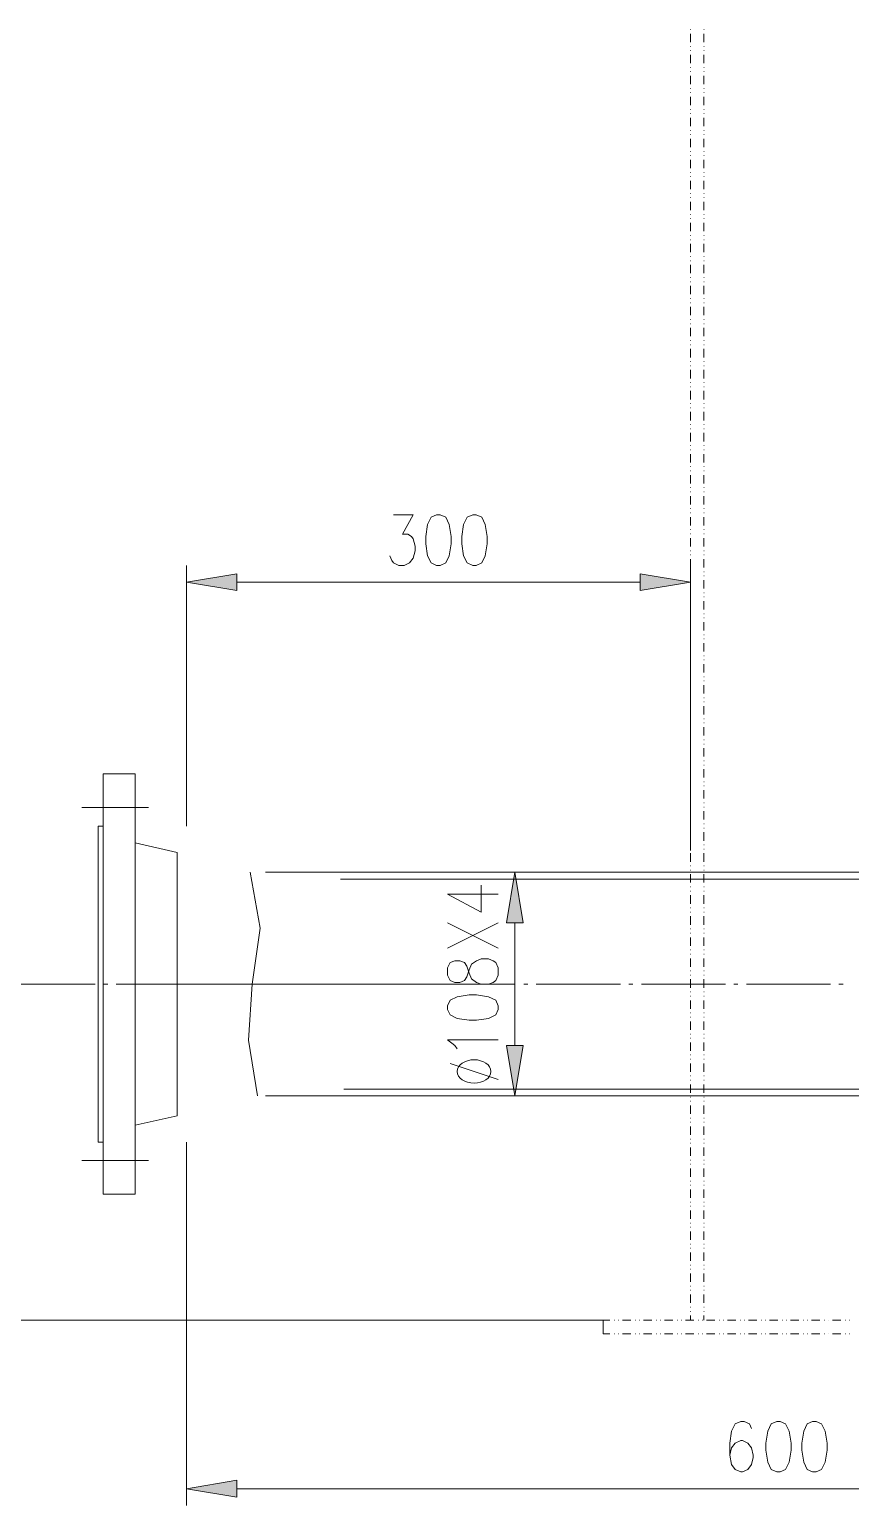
# Model space of a CAD drawing. Header units: millimetres. Extents: x 0 to 829, y 0 to 586.
# Drawn here: x 547.2 to 595.3, y 439.7 to 526.3 of the extents above; entities that cross this region are included whole.
import ezdxf

# ---------------------------------------------------------------- set-up
doc = ezdxf.new("R2010")
doc.units = ezdxf.units.MM

msp = doc.modelspace()

# ---------------------------------------------------------------- hatches: boundary and pattern name
h = msp.add_hatch(color=0)
h.dxf.hatch_style = 2
h.paths.add_polyline_path([(559.329167, 494.37925), (556.372889, 493.888889), (559.329167, 493.395)])
h = msp.add_hatch(color=0)
h.dxf.hatch_style = 2
h.paths.add_polyline_path([(582.9935, 494.37925), (585.949778, 493.888889), (582.9935, 493.395)])
h = msp.add_hatch(color=0)
h.dxf.hatch_style = 2
h.paths.add_polyline_path([(575.15125, 473.911083), (575.645139, 476.870889), (576.139028, 473.911083)])
h = msp.add_hatch(color=0)
h.dxf.hatch_style = 2
h.paths.add_polyline_path([(575.15125, 466.714417), (575.645139, 463.758139), (576.139028, 466.714417)])
h = msp.add_hatch(color=0)
h.dxf.hatch_style = 2
h.paths.add_polyline_path([(559.329167, 441.215639), (556.372889, 440.72175), (559.329167, 440.231389)])

# ---------------------------------------------------------------- linework, layer by layer
at = {"color": 0, "lineweight": 0}
for points in [[(585.949778, 526.298583), (585.967417, 526.298583)], [(586.74, 526.298583), (586.757639, 526.298583)], [(585.949778, 526.051639), (585.949778, 525.55775)], [(586.74, 526.051639), (586.74, 525.55775)], [(585.949778, 525.310806), (585.967417, 525.310806)], [(585.949778, 525.067389), (585.967417, 525.067389)], [(585.949778, 524.820444), (585.949778, 524.326556)], [(586.74, 525.310806), (586.757639, 525.310806)], [(586.74, 525.067389), (586.757639, 525.067389)], [(586.74, 524.820444), (586.74, 524.326556)], [(585.949778, 524.079611), (585.967417, 524.079611)], [(585.949778, 523.832667), (585.967417, 523.832667)], [(586.74, 524.079611), (586.757639, 524.079611)], [(586.74, 523.832667), (586.757639, 523.832667)], [(585.949778, 523.585722), (585.949778, 523.095361)], [(585.949778, 522.848417), (585.967417, 522.848417)], [(586.74, 523.585722), (586.74, 523.095361)], [(586.74, 522.848417), (586.757639, 522.848417)], [(585.949778, 522.601472), (585.967417, 522.601472)], [(585.949778, 522.354528), (585.949778, 521.860639)], [(586.74, 522.601472), (586.757639, 522.601472)], [(586.74, 522.354528), (586.74, 521.860639)], [(585.949778, 521.613694), (585.967417, 521.613694)], [(585.949778, 521.370278), (585.967417, 521.370278)], [(585.949778, 521.123333), (585.949778, 520.629444)], [(586.74, 521.613694), (586.757639, 521.613694)], [(586.74, 521.370278), (586.757639, 521.370278)], [(586.74, 521.123333), (586.74, 520.629444)], [(585.949778, 520.3825), (585.967417, 520.3825)], [(586.74, 520.3825), (586.757639, 520.3825)], [(585.949778, 520.135556), (585.967417, 520.135556)], [(585.949778, 519.888611), (585.949778, 519.39825)], [(586.74, 520.135556), (586.757639, 520.135556)], [(586.74, 519.888611), (586.74, 519.39825)], [(585.949778, 519.151306), (585.967417, 519.151306)], [(585.949778, 518.904361), (585.967417, 518.904361)], [(585.949778, 518.657417), (585.949778, 518.163528)], [(586.74, 519.151306), (586.757639, 519.151306)], [(586.74, 518.904361), (586.757639, 518.904361)], [(586.74, 518.657417), (586.74, 518.163528)], [(585.949778, 517.916583), (585.967417, 517.916583)], [(585.949778, 517.673167), (585.967417, 517.673167)], [(586.74, 517.916583), (586.757639, 517.916583)], [(586.74, 517.673167), (586.757639, 517.673167)], [(585.949778, 517.426222), (585.949778, 516.932333)], [(586.74, 517.426222), (586.74, 516.932333)], [(585.949778, 516.685389), (585.967417, 516.685389)], [(585.949778, 516.438444), (585.967417, 516.438444)], [(585.949778, 516.1915), (585.949778, 515.701139)], [(586.74, 516.685389), (586.757639, 516.685389)], [(586.74, 516.438444), (586.757639, 516.438444)], [(586.74, 516.1915), (586.74, 515.701139)], [(585.949778, 515.454194), (585.967417, 515.454194)], [(585.949778, 515.20725), (585.967417, 515.20725)], [(586.74, 515.454194), (586.757639, 515.454194)], [(586.74, 515.20725), (586.757639, 515.20725)], [(585.949778, 514.960306), (585.949778, 514.466417)], [(585.949778, 514.219472), (585.967417, 514.219472)], [(586.74, 514.960306), (586.74, 514.466417)], [(586.74, 514.219472), (586.757639, 514.219472)], [(585.949778, 513.972528), (585.967417, 513.972528)], [(585.949778, 513.729111), (585.949778, 513.235222)], [(586.74, 513.972528), (586.757639, 513.972528)], [(586.74, 513.729111), (586.74, 513.235222)], [(585.949778, 512.988278), (585.967417, 512.988278)], [(585.949778, 512.741333), (585.967417, 512.741333)], [(585.949778, 512.494389), (585.949778, 512.004028)], [(586.74, 512.988278), (586.757639, 512.988278)], [(586.74, 512.741333), (586.757639, 512.741333)], [(586.74, 512.494389), (586.74, 512.004028)], [(585.949778, 511.757083), (585.967417, 511.757083)], [(586.74, 511.757083), (586.757639, 511.757083)], [(585.949778, 511.510139), (585.967417, 511.510139)], [(585.949778, 511.263194), (585.949778, 510.769306)], [(586.74, 511.510139), (586.757639, 511.510139)], [(586.74, 511.263194), (586.74, 510.769306)], [(585.949778, 510.522361), (585.967417, 510.522361)], [(585.949778, 510.275417), (585.967417, 510.275417)], [(585.949778, 510.032), (585.949778, 509.538111)], [(586.74, 510.522361), (586.757639, 510.522361)], [(586.74, 510.275417), (586.757639, 510.275417)], [(586.74, 510.032), (586.74, 509.538111)], [(585.949778, 509.291167), (585.967417, 509.291167)], [(585.949778, 509.044222), (585.967417, 509.044222)], [(586.74, 509.291167), (586.757639, 509.291167)], [(586.74, 509.044222), (586.757639, 509.044222)], [(585.949778, 508.797278), (585.949778, 508.306917)], [(586.74, 508.797278), (586.74, 508.306917)], [(585.949778, 508.059972), (585.967417, 508.059972)], [(585.949778, 507.813028), (585.967417, 507.813028)], [(585.949778, 507.566083), (585.949778, 507.072194)], [(586.74, 508.059972), (586.757639, 508.059972)], [(586.74, 507.813028), (586.757639, 507.813028)], [(586.74, 507.566083), (586.74, 507.072194)], [(585.949778, 506.82525), (585.967417, 506.82525)], [(585.949778, 506.578306), (585.967417, 506.578306)], [(586.74, 506.82525), (586.757639, 506.82525)], [(586.74, 506.578306), (586.757639, 506.578306)], [(585.949778, 506.334889), (585.949778, 505.841)], [(585.949778, 505.594056), (585.967417, 505.594056)], [(586.74, 506.334889), (586.74, 505.841)], [(586.74, 505.594056), (586.757639, 505.594056)], [(585.949778, 505.347111), (585.967417, 505.347111)], [(585.949778, 505.100167), (585.949778, 504.609806)], [(586.74, 505.347111), (586.757639, 505.347111)], [(586.74, 505.100167), (586.74, 504.609806)], [(585.949778, 504.362861), (585.967417, 504.362861)], [(585.949778, 504.115917), (585.967417, 504.115917)], [(585.949778, 503.868972), (585.949778, 503.375083)], [(586.74, 504.362861), (586.757639, 504.362861)], [(586.74, 504.115917), (586.757639, 504.115917)], [(586.74, 503.868972), (586.74, 503.375083)], [(585.949778, 503.128139), (585.967417, 503.128139)], [(586.74, 503.128139), (586.757639, 503.128139)], [(585.949778, 502.881194), (585.967417, 502.881194)], [(585.949778, 502.637778), (585.949778, 502.143889)], [(586.74, 502.881194), (586.757639, 502.881194)], [(586.74, 502.637778), (586.74, 502.143889)], [(585.949778, 501.896944), (585.967417, 501.896944)], [(585.949778, 501.65), (585.967417, 501.65)], [(585.949778, 501.403056), (585.949778, 500.912694)], [(586.74, 501.896944), (586.757639, 501.896944)], [(586.74, 501.65), (586.757639, 501.65)], [(586.74, 501.403056), (586.74, 500.912694)], [(585.949778, 500.66575), (585.967417, 500.66575)], [(585.949778, 500.418806), (585.967417, 500.418806)], [(586.74, 500.66575), (586.757639, 500.66575)], [(586.74, 500.418806), (586.757639, 500.418806)], [(585.949778, 500.171861), (585.949778, 499.677972)], [(586.74, 500.171861), (586.74, 499.677972)], [(585.949778, 499.431028), (585.967417, 499.431028)], [(585.949778, 499.184083), (585.967417, 499.184083)], [(585.949778, 498.940667), (585.949778, 498.446778)], [(586.74, 499.431028), (586.757639, 499.431028)], [(586.74, 499.184083), (586.757639, 499.184083)], [(586.74, 498.940667), (586.74, 498.446778)], [(568.522556, 497.829417), (569.683194, 497.829417), (569.048194, 496.704056), (569.365694, 496.704056), (569.577361, 496.562944), (569.683194, 496.421833), (569.789028, 495.9985), (569.789028, 495.719806), (569.683194, 495.296472), (569.471528, 495.01425), (569.154028, 494.873139), (568.836528, 494.873139), (568.522556, 495.01425), (568.416722, 495.155361), (568.310889, 495.437583)], [(585.949778, 498.199833), (585.967417, 498.199833)], [(585.949778, 497.952889), (585.967417, 497.952889)], [(586.74, 498.199833), (586.757639, 498.199833)], [(586.74, 497.952889), (586.757639, 497.952889)], [(585.949778, 497.705944), (585.949778, 497.212056)], [(585.949778, 496.968639), (585.967417, 496.968639)], [(586.74, 497.705944), (586.74, 497.212056)], [(586.74, 496.968639), (586.757639, 496.968639)], [(585.949778, 496.721694), (585.967417, 496.721694)], [(585.949778, 496.47475), (585.949778, 495.980861)], [(586.74, 496.721694), (586.757639, 496.721694)], [(586.74, 496.47475), (586.74, 495.980861)], [(585.949778, 495.733917), (585.967417, 495.733917)], [(585.949778, 495.486972), (585.967417, 495.486972)], [(585.949778, 495.243556), (585.949778, 494.749667)], [(586.74, 495.733917), (586.757639, 495.733917)], [(586.74, 495.486972), (586.757639, 495.486972)], [(586.74, 495.243556), (586.74, 494.749667)], [(556.372889, 479.580222), (556.372889, 494.873139)], [(585.949778, 478.151472), (585.949778, 494.873139)], [(585.949778, 494.502722), (585.967417, 494.502722)], [(586.74, 494.502722), (586.757639, 494.502722)], [(559.329167, 493.888889), (582.9935, 493.888889)], [(585.949778, 494.255778), (585.967417, 494.255778)], [(585.949778, 494.008833), (585.949778, 493.514944)], [(586.74, 494.255778), (586.757639, 494.255778)], [(586.74, 494.008833), (586.74, 493.514944)], [(585.949778, 493.271528), (585.967417, 493.271528)], [(585.949778, 493.024583), (585.967417, 493.024583)], [(585.949778, 492.777639), (585.949778, 492.28375)], [(586.74, 493.271528), (586.757639, 493.271528)], [(586.74, 493.024583), (586.757639, 493.024583)], [(586.74, 492.777639), (586.74, 492.28375)], [(585.949778, 492.036806), (585.967417, 492.036806)], [(585.949778, 491.789861), (585.967417, 491.789861)], [(586.74, 492.036806), (586.757639, 492.036806)], [(586.74, 491.789861), (586.757639, 491.789861)], [(585.949778, 491.546444), (585.949778, 491.052556)], [(585.949778, 490.805611), (585.967417, 490.805611)], [(586.74, 491.546444), (586.74, 491.052556)], [(586.74, 490.805611), (586.757639, 490.805611)], [(585.949778, 490.558667), (585.967417, 490.558667)], [(585.949778, 490.311722), (585.949778, 489.817833)], [(586.74, 490.558667), (586.757639, 490.558667)], [(586.74, 490.311722), (586.74, 489.817833)], [(585.949778, 489.574417), (585.967417, 489.574417)], [(585.949778, 489.327472), (585.967417, 489.327472)], [(585.949778, 489.080528), (585.949778, 488.586639)], [(586.74, 489.574417), (586.757639, 489.574417)], [(586.74, 489.327472), (586.757639, 489.327472)], [(586.74, 489.080528), (586.74, 488.586639)], [(585.949778, 488.339694), (585.967417, 488.339694)], [(586.74, 488.339694), (586.757639, 488.339694)], [(585.949778, 488.09275), (585.967417, 488.09275)], [(585.949778, 487.849333), (585.949778, 487.355444)], [(586.74, 488.09275), (586.757639, 488.09275)], [(586.74, 487.849333), (586.74, 487.355444)], [(585.949778, 487.1085), (585.967417, 487.1085)], [(585.949778, 486.861556), (585.967417, 486.861556)], [(585.949778, 486.614611), (585.949778, 486.120722)], [(586.74, 487.1085), (586.757639, 487.1085)], [(586.74, 486.861556), (586.757639, 486.861556)], [(586.74, 486.614611), (586.74, 486.120722)], [(585.949778, 485.877306), (585.967417, 485.877306)], [(585.949778, 485.630361), (585.967417, 485.630361)], [(586.74, 485.877306), (586.757639, 485.877306)], [(586.74, 485.630361), (586.757639, 485.630361)], [(585.949778, 485.383417), (585.949778, 484.889528)], [(586.74, 485.383417), (586.74, 484.889528)], [(585.949778, 484.642583), (585.967417, 484.642583)], [(585.949778, 484.395639), (585.967417, 484.395639)], [(585.949778, 484.148694), (585.949778, 483.658333)], [(586.74, 484.642583), (586.757639, 484.642583)], [(586.74, 484.395639), (586.757639, 484.395639)], [(586.74, 484.148694), (586.74, 483.658333)], [(585.949778, 483.411389), (585.967417, 483.411389)], [(585.949778, 483.164444), (585.967417, 483.164444)], [(586.74, 483.411389), (586.757639, 483.411389)], [(586.74, 483.164444), (586.757639, 483.164444)], [(551.490444, 457.990222), (551.490444, 482.638806)], [(551.490444, 482.638806), (553.363694, 482.638806)], [(553.363694, 457.990222), (553.363694, 482.638806)], [(585.949778, 482.9175), (585.949778, 482.423611)], [(585.949778, 482.180194), (585.967417, 482.180194)], [(586.74, 482.9175), (586.74, 482.423611)], [(586.74, 482.180194), (586.757639, 482.180194)], [(585.949778, 481.93325), (585.967417, 481.93325)], [(585.949778, 481.686306), (585.949778, 481.192417)], [(586.74, 481.93325), (586.757639, 481.93325)], [(586.74, 481.686306), (586.74, 481.192417)], [(550.241611, 480.666778), (554.146861, 480.666778)], [(585.949778, 480.945472), (585.967417, 480.945472)], [(585.949778, 480.698528), (585.967417, 480.698528)], [(585.949778, 480.451583), (585.949778, 479.961222)], [(586.74, 480.945472), (586.757639, 480.945472)], [(586.74, 480.698528), (586.757639, 480.698528)], [(586.74, 480.451583), (586.74, 479.961222)], [(551.197639, 479.580222), (551.490444, 479.580222)], [(551.197639, 461.045278), (551.197639, 479.580222)], [(585.949778, 479.714278), (585.967417, 479.714278)], [(586.74, 479.714278), (586.757639, 479.714278)], [(585.949778, 479.467333), (585.967417, 479.467333)], [(585.949778, 479.220389), (585.949778, 478.7265)], [(586.74, 479.467333), (586.757639, 479.467333)], [(586.74, 479.220389), (586.74, 478.7265)], [(553.363694, 478.595972), (555.829611, 478.038583)], [(555.829611, 462.590444), (555.829611, 478.038583)], [(585.949778, 478.483083), (585.967417, 478.483083)], [(585.949778, 478.236139), (585.967417, 478.236139)], [(585.949778, 477.989194), (585.949778, 477.495306)], [(586.74, 478.483083), (586.757639, 478.483083)], [(586.74, 478.236139), (586.757639, 478.236139)], [(586.74, 477.989194), (586.74, 477.495306)], [(585.949778, 477.248361), (585.967417, 477.248361)], [(585.949778, 477.001417), (585.967417, 477.001417)], [(586.74, 477.248361), (586.757639, 477.248361)], [(586.74, 477.001417), (586.757639, 477.001417)], [(560.225222, 470.31275), (560.694417, 473.600639), (560.112333, 476.870889)], [(561.008389, 476.870889), (618.846306, 476.870889)], [(565.418111, 476.475778), (619.516583, 476.475778)], [(571.701083, 475.593833), (573.673111, 474.539028), (573.673111, 476.123)], [(582.538417, 476.870889), (574.660889, 476.870889)], [(585.949778, 476.754472), (585.949778, 476.264111)], [(586.74, 476.754472), (586.74, 476.264111)], [(571.701083, 475.593833), (574.660889, 475.593833)], [(585.949778, 476.017167), (585.967417, 476.017167)], [(585.949778, 475.770222), (585.967417, 475.770222)], [(585.949778, 475.523278), (585.949778, 475.029389)], [(586.74, 476.017167), (586.757639, 476.017167)], [(586.74, 475.770222), (586.757639, 475.770222)], [(586.74, 475.523278), (586.74, 475.029389)], [(585.949778, 474.785972), (585.967417, 474.785972)], [(585.949778, 474.539028), (585.967417, 474.539028)], [(586.74, 474.785972), (586.757639, 474.785972)], [(586.74, 474.539028), (586.757639, 474.539028)], [(574.660889, 472.425889), (571.701083, 473.904028)], [(571.701083, 472.425889), (574.660889, 473.904028)], [(575.645139, 466.714417), (575.645139, 473.911083)], [(585.949778, 474.292083), (585.949778, 473.798194)], [(585.949778, 473.55125), (585.967417, 473.55125)], [(586.74, 474.292083), (586.74, 473.798194)], [(586.74, 473.55125), (586.757639, 473.55125)], [(585.949778, 473.304306), (585.967417, 473.304306)], [(585.949778, 473.057361), (585.949778, 472.567)], [(586.74, 473.304306), (586.757639, 473.304306)], [(586.74, 473.057361), (586.74, 472.567)], [(585.949778, 472.320056), (585.967417, 472.320056)], [(585.949778, 472.073111), (585.967417, 472.073111)], [(585.949778, 471.826167), (585.949778, 471.332278)], [(586.74, 472.320056), (586.757639, 472.320056)], [(586.74, 472.073111), (586.757639, 472.073111)], [(586.74, 471.826167), (586.74, 471.332278)], [(585.949778, 471.085333), (585.967417, 471.085333)], [(586.74, 471.085333), (586.757639, 471.085333)], [(549.980556, 470.31275), (544.381972, 470.31275)], [(548.259, 470.31275), (551.02125, 470.31275)], [(551.515139, 470.31275), (551.762083, 470.31275)], [(552.255972, 470.31275), (557.184278, 470.31275)], [(554.975889, 470.31275), (560.475694, 470.31275)], [(557.678167, 470.31275), (557.925111, 470.31275)], [(558.415472, 470.31275), (563.347306, 470.31275)], [(560.225222, 470.31275), (560.017083, 467.017806), (560.542722, 463.758139)], [(560.966056, 470.31275), (561.213, 470.31275)], [(561.706889, 470.31275), (566.635194, 470.31275)], [(563.837667, 470.31275), (564.084611, 470.31275)], [(564.5785, 470.31275), (569.506806, 470.31275)], [(567.129083, 470.31275), (567.376028, 470.31275)], [(567.869917, 470.31275), (573.366194, 470.31275)], [(570.000694, 470.31275), (570.247639, 470.31275)], [(570.741528, 470.31275), (575.669833, 470.31275)], [(576.163722, 470.31275), (576.410667, 470.31275)], [(576.901028, 470.31275), (581.832861, 470.31275)], [(582.323222, 470.31275), (582.570167, 470.31275)], [(583.064056, 470.31275), (587.992361, 470.31275)], [(585.949778, 470.841917), (585.967417, 470.841917)], [(585.949778, 470.594972), (585.949778, 470.101083)], [(586.74, 470.841917), (586.757639, 470.841917)], [(586.74, 470.594972), (586.74, 470.101083)], [(588.48625, 470.31275), (588.733194, 470.31275)], [(589.227083, 470.31275), (594.155389, 470.31275)], [(594.649278, 470.31275), (594.896222, 470.31275)], [(585.949778, 469.854139), (585.967417, 469.854139)], [(585.949778, 469.607194), (585.967417, 469.607194)], [(585.949778, 469.36025), (585.949778, 468.869889)], [(586.74, 469.854139), (586.757639, 469.854139)], [(586.74, 469.607194), (586.757639, 469.607194)], [(586.74, 469.36025), (586.74, 468.869889)], [(585.949778, 468.622944), (585.967417, 468.622944)], [(585.949778, 468.376), (585.967417, 468.376)], [(586.74, 468.622944), (586.757639, 468.622944)], [(586.74, 468.376), (586.757639, 468.376)], [(585.949778, 468.129056), (585.949778, 467.635167)], [(586.74, 468.129056), (586.74, 467.635167)], [(572.265528, 466.509806), (572.124417, 466.721472), (571.701083, 467.038972), (574.660889, 467.038972)], [(585.949778, 467.388222), (585.967417, 467.388222)], [(585.949778, 467.144806), (585.967417, 467.144806)], [(585.949778, 466.897861), (585.949778, 466.403972)], [(586.74, 467.388222), (586.757639, 467.388222)], [(586.74, 467.144806), (586.757639, 467.144806)], [(586.74, 466.897861), (586.74, 466.403972)], [(585.949778, 466.157028), (585.967417, 466.157028)], [(585.949778, 465.910083), (585.967417, 465.910083)], [(586.74, 466.157028), (586.757639, 466.157028)], [(586.74, 465.910083), (586.757639, 465.910083)], [(571.842194, 465.666667), (574.660889, 464.714167)], [(585.949778, 465.663139), (585.949778, 465.172778)], [(585.949778, 464.925833), (585.967417, 464.925833)], [(586.74, 465.663139), (586.74, 465.172778)], [(586.74, 464.925833), (586.757639, 464.925833)], [(565.615667, 464.15325), (619.516583, 464.15325)], [(585.949778, 464.678889), (585.967417, 464.678889)], [(585.949778, 464.431944), (585.949778, 463.938056)], [(586.74, 464.678889), (586.757639, 464.678889)], [(586.74, 464.431944), (586.74, 463.938056)], [(561.008389, 463.758139), (618.846306, 463.758139)], [(582.538417, 463.758139), (574.660889, 463.758139)], [(585.949778, 463.691111), (585.967417, 463.691111)], [(585.949778, 463.447694), (585.967417, 463.447694)], [(585.949778, 463.20075), (585.949778, 462.706861)], [(586.74, 463.691111), (586.757639, 463.691111)], [(586.74, 463.447694), (586.757639, 463.447694)], [(586.74, 463.20075), (586.74, 462.706861)], [(553.363694, 462.033056), (555.829611, 462.590444)], [(585.949778, 462.459917), (585.967417, 462.459917)], [(586.74, 462.459917), (586.757639, 462.459917)], [(585.949778, 462.212972), (585.967417, 462.212972)], [(585.949778, 461.966028), (585.949778, 461.475667)], [(586.74, 462.212972), (586.757639, 462.212972)], [(586.74, 461.966028), (586.74, 461.475667)], [(551.197639, 461.045278), (551.490444, 461.045278)], [(556.372889, 461.045278), (556.372889, 439.7375)], [(585.949778, 461.228722), (585.967417, 461.228722)], [(585.949778, 460.981778), (585.967417, 460.981778)], [(585.949778, 460.734833), (585.949778, 460.240944)], [(586.74, 461.228722), (586.757639, 461.228722)], [(586.74, 460.981778), (586.757639, 460.981778)], [(586.74, 460.734833), (586.74, 460.240944)], [(550.241611, 459.96225), (554.146861, 459.96225)], [(585.949778, 459.994), (585.967417, 459.994)], [(585.949778, 459.750583), (585.967417, 459.750583)], [(586.74, 459.994), (586.757639, 459.994)], [(586.74, 459.750583), (586.757639, 459.750583)], [(585.949778, 459.503639), (585.949778, 459.00975)], [(586.74, 459.503639), (586.74, 459.00975)], [(551.490444, 457.990222), (553.363694, 457.990222)], [(585.949778, 458.762806), (585.967417, 458.762806)], [(585.949778, 458.515861), (585.967417, 458.515861)], [(585.949778, 458.268917), (585.949778, 457.778556)], [(586.74, 458.762806), (586.757639, 458.762806)], [(586.74, 458.515861), (586.757639, 458.515861)], [(586.74, 458.268917), (586.74, 457.778556)], [(585.949778, 457.531611), (585.967417, 457.531611)], [(585.949778, 457.284667), (585.967417, 457.284667)], [(586.74, 457.531611), (586.757639, 457.531611)], [(586.74, 457.284667), (586.757639, 457.284667)], [(585.949778, 457.037722), (585.949778, 456.543833)], [(585.949778, 456.296889), (585.967417, 456.296889)], [(586.74, 457.037722), (586.74, 456.543833)], [(586.74, 456.296889), (586.757639, 456.296889)], [(585.949778, 456.053472), (585.967417, 456.053472)], [(585.949778, 455.806528), (585.949778, 455.312639)], [(586.74, 456.053472), (586.757639, 456.053472)], [(586.74, 455.806528), (586.74, 455.312639)], [(585.949778, 455.065694), (585.967417, 455.065694)], [(585.949778, 454.81875), (585.967417, 454.81875)], [(585.949778, 454.571806), (585.949778, 454.081444)], [(586.74, 455.065694), (586.757639, 455.065694)], [(586.74, 454.81875), (586.757639, 454.81875)], [(586.74, 454.571806), (586.74, 454.081444)], [(585.949778, 453.8345), (585.967417, 453.8345)], [(585.949778, 453.587556), (585.967417, 453.587556)], [(586.74, 453.8345), (586.757639, 453.8345)], [(586.74, 453.587556), (586.757639, 453.587556)], [(585.949778, 453.340611), (585.949778, 452.846722)], [(586.74, 453.340611), (586.74, 452.846722)], [(585.949778, 452.599778), (585.967417, 452.599778)], [(585.949778, 452.356361), (585.967417, 452.356361)], [(585.949778, 452.109417), (585.949778, 451.615528)], [(586.74, 452.599778), (586.757639, 452.599778)], [(586.74, 452.356361), (586.757639, 452.356361)], [(586.74, 452.109417), (586.74, 451.615528)], [(585.949778, 451.368583), (585.967417, 451.368583)], [(585.949778, 451.121639), (585.967417, 451.121639)], [(586.74, 451.368583), (586.757639, 451.368583)], [(586.74, 451.121639), (586.757639, 451.121639)], [(580.823917, 450.596), (544.381972, 450.596)], [(580.823917, 450.596), (581.2155, 450.596)], [(580.823917, 450.596), (580.823917, 449.805778)], [(581.462444, 450.596), (581.480083, 450.596)], [(581.709389, 450.596), (581.727028, 450.596)], [(581.956333, 450.596), (582.450222, 450.596)], [(582.697167, 450.596), (582.714806, 450.596)], [(582.944111, 450.596), (582.96175, 450.596)], [(583.187528, 450.596), (583.681417, 450.596)], [(583.928361, 450.596), (583.946, 450.596)], [(584.175306, 450.596), (584.192944, 450.596)], [(584.42225, 450.596), (584.916139, 450.596)], [(585.159556, 450.596), (585.177194, 450.596)], [(585.4065, 450.596), (585.424139, 450.596)], [(585.653444, 450.596), (586.147333, 450.596)], [(585.949778, 450.874694), (585.949778, 450.596)], [(586.394278, 450.596), (586.411917, 450.596)], [(586.641222, 450.596), (586.658861, 450.596)], [(586.74, 450.874694), (586.74, 450.596)], [(586.884639, 450.596), (587.378528, 450.596)], [(587.625472, 450.596), (587.643111, 450.596)], [(587.872417, 450.596), (587.890056, 450.596)], [(588.119361, 450.596), (588.61325, 450.596)], [(588.856667, 450.596), (588.874306, 450.596)], [(589.103611, 450.596), (589.12125, 450.596)], [(589.350556, 450.596), (589.844444, 450.596)], [(590.091389, 450.596), (590.109028, 450.596)], [(590.338333, 450.596), (590.355972, 450.596)], [(590.58175, 450.596), (591.075639, 450.596)], [(591.322583, 450.596), (591.340222, 450.596)], [(591.569528, 450.596), (591.587167, 450.596)], [(591.816472, 450.596), (592.310361, 450.596)], [(592.553778, 450.596), (592.571417, 450.596)], [(592.800722, 450.596), (592.818361, 450.596)], [(593.047667, 450.596), (593.541556, 450.596)], [(593.7885, 450.596), (593.806139, 450.596)], [(594.035444, 450.596), (594.053083, 450.596)], [(594.278861, 450.596), (594.77275, 450.596)], [(595.019694, 450.596), (595.037333, 450.596)], [(595.266639, 450.596), (595.284278, 450.596)], [(580.823917, 449.805778), (581.2155, 449.805778)], [(581.462444, 449.805778), (581.480083, 449.805778)], [(581.709389, 449.805778), (581.727028, 449.805778)], [(581.956333, 449.805778), (582.450222, 449.805778)], [(582.697167, 449.805778), (582.714806, 449.805778)], [(582.944111, 449.805778), (582.96175, 449.805778)], [(583.187528, 449.805778), (583.681417, 449.805778)], [(583.928361, 449.805778), (583.946, 449.805778)], [(584.175306, 449.805778), (584.192944, 449.805778)], [(584.42225, 449.805778), (584.916139, 449.805778)], [(585.159556, 449.805778), (585.177194, 449.805778)], [(585.4065, 449.805778), (585.424139, 449.805778)], [(585.653444, 449.805778), (586.147333, 449.805778)], [(586.394278, 449.805778), (586.411917, 449.805778)], [(586.641222, 449.805778), (586.658861, 449.805778)], [(586.884639, 449.805778), (587.378528, 449.805778)], [(587.625472, 449.805778), (587.643111, 449.805778)], [(587.872417, 449.805778), (587.890056, 449.805778)], [(588.119361, 449.805778), (588.61325, 449.805778)], [(588.856667, 449.805778), (588.874306, 449.805778)], [(589.103611, 449.805778), (589.12125, 449.805778)], [(589.350556, 449.805778), (589.844444, 449.805778)], [(590.091389, 449.805778), (590.109028, 449.805778)], [(590.338333, 449.805778), (590.355972, 449.805778)], [(590.58175, 449.805778), (591.075639, 449.805778)], [(591.322583, 449.805778), (591.340222, 449.805778)], [(591.569528, 449.805778), (591.587167, 449.805778)], [(591.816472, 449.805778), (592.310361, 449.805778)], [(592.553778, 449.805778), (592.571417, 449.805778)], [(592.800722, 449.805778), (592.818361, 449.805778)], [(593.047667, 449.805778), (593.541556, 449.805778)], [(593.7885, 449.805778), (593.806139, 449.805778)], [(594.035444, 449.805778), (594.053083, 449.805778)], [(594.278861, 449.805778), (594.77275, 449.805778)], [(595.019694, 449.805778), (595.037333, 449.805778)], [(595.266639, 449.805778), (595.284278, 449.805778)], [(589.523417, 444.242472), (589.417583, 444.524694), (589.103611, 444.665806), (588.891944, 444.665806), (588.574444, 444.524694), (588.362778, 444.104889), (588.256944, 443.399333), (588.256944, 442.693778), (588.362778, 442.132861), (588.574444, 441.850639), (588.891944, 441.709528), (588.997778, 441.709528), (589.31175, 441.850639), (589.523417, 442.132861), (589.62925, 442.552667), (589.62925, 442.693778), (589.523417, 443.117111), (589.31175, 443.399333), (588.997778, 443.540444), (588.891944, 443.540444), (588.574444, 443.399333), (588.362778, 443.117111), (588.256944, 442.693778)], [(559.329167, 440.72175), (622.889139, 440.72175)]]:
    msp.add_lwpolyline(points, dxfattribs=at)
for points in [[(571.0555, 497.829417), (570.738, 497.691833), (570.526333, 497.2685), (570.424028, 496.562944), (570.424028, 496.139611), (570.526333, 495.437583), (570.738, 495.01425), (571.0555, 494.873139), (571.267167, 494.873139), (571.584667, 495.01425), (571.796333, 495.437583), (571.902167, 496.139611), (571.902167, 496.562944), (571.796333, 497.2685), (571.584667, 497.691833), (571.267167, 497.829417)], [(573.168639, 497.829417), (572.851139, 497.691833), (572.639472, 497.2685), (572.533639, 496.562944), (572.533639, 496.139611), (572.639472, 495.437583), (572.851139, 495.01425), (573.168639, 494.873139), (573.380306, 494.873139), (573.697806, 495.01425), (573.909472, 495.437583), (574.015306, 496.139611), (574.015306, 496.562944), (573.909472, 497.2685), (573.697806, 497.691833), (573.380306, 497.829417)], [(559.329167, 494.37925), (556.372889, 493.888889), (559.329167, 493.395)], [(582.9935, 494.37925), (585.949778, 493.888889), (582.9935, 493.395)], [(575.15125, 473.911083), (575.645139, 476.870889), (576.139028, 473.911083)], [(571.701083, 470.841917), (571.842194, 470.524417), (572.124417, 470.418583), (572.406639, 470.418583), (572.688861, 470.524417), (572.829972, 470.736083), (572.967556, 471.159417), (573.108667, 471.476917), (573.390889, 471.685056), (573.673111, 471.790889), (574.096444, 471.790889), (574.378667, 471.685056), (574.519778, 471.58275), (574.660889, 471.26525), (574.660889, 470.841917), (574.519778, 470.524417), (574.378667, 470.418583), (574.096444, 470.31275), (573.673111, 470.31275), (573.390889, 470.418583), (573.108667, 470.63025), (572.967556, 470.94775), (572.829972, 471.371083), (572.688861, 471.58275), (572.406639, 471.685056), (572.124417, 471.685056), (571.842194, 471.58275), (571.701083, 471.26525)], [(571.701083, 468.834611), (571.842194, 468.517111), (572.265528, 468.305444), (572.967556, 468.199611), (573.390889, 468.199611), (574.096444, 468.305444), (574.519778, 468.517111), (574.660889, 468.834611), (574.660889, 469.046278), (574.519778, 469.363778), (574.096444, 469.575444), (573.390889, 469.681278), (572.967556, 469.681278), (572.265528, 469.575444), (571.842194, 469.363778), (571.701083, 469.046278)], [(575.15125, 466.714417), (575.645139, 463.758139), (576.139028, 466.714417)], [(591.005083, 444.665806), (590.687583, 444.524694), (590.475917, 444.104889), (590.370083, 443.399333), (590.370083, 442.976), (590.475917, 442.273972), (590.687583, 441.850639), (591.005083, 441.709528), (591.213222, 441.709528), (591.530722, 441.850639), (591.742389, 442.273972), (591.848222, 442.976), (591.848222, 443.399333), (591.742389, 444.104889), (591.530722, 444.524694), (591.213222, 444.665806)], [(593.114694, 444.665806), (592.800722, 444.524694), (592.589056, 444.104889), (592.483222, 443.399333), (592.483222, 442.976), (592.589056, 442.273972), (592.800722, 441.850639), (593.114694, 441.709528), (593.326361, 441.709528), (593.643861, 441.850639), (593.855528, 442.273972), (593.961361, 442.976), (593.961361, 443.399333), (593.855528, 444.104889), (593.643861, 444.524694), (593.326361, 444.665806)], [(559.329167, 441.215639), (556.372889, 440.72175), (559.329167, 440.231389)]]:
    msp.add_lwpolyline(points, close=True, dxfattribs=at)
msp.add_ellipse((573.251542, 465.190417), major_axis=(0.986014, 0), ratio=0.697674, start_param=0, end_param=6.283185, dxfattribs=at)

doc.saveas('drawing.dxf')
